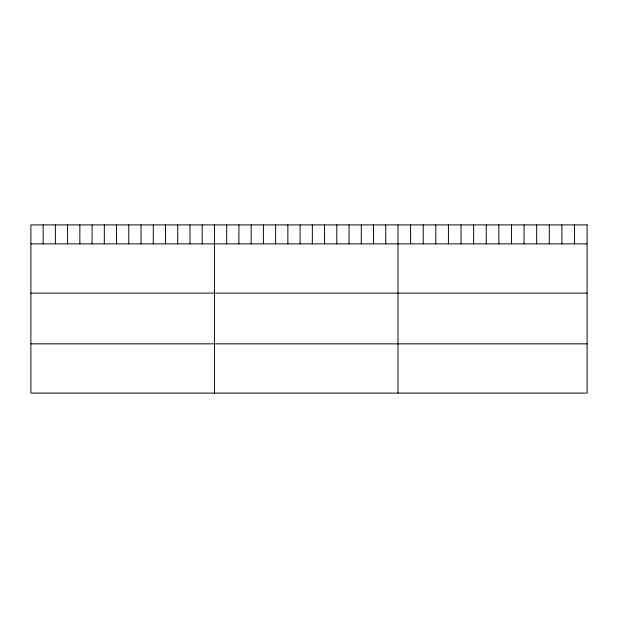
<?xml version="1.0" encoding="UTF-8"?>
<svg xmlns="http://www.w3.org/2000/svg" width="618" height="618" viewBox="0 0 618 618"><rect width="100%" height="100%" fill="white"/><g stroke="black" fill="none" stroke-linecap="round" stroke-linejoin="round"><path stroke-width="0.93" d="M30.9 243.871L587.1 243.871M30.9 293.11L587.1 293.11M30.9 343.847L587.1 343.847M574.493 224.906L574.493 243.871M561.886 224.906L561.886 243.871M549.278 224.906L549.278 243.871M536.671 224.906L536.671 243.871M524.064 224.906L524.064 243.871M511.457 224.906L511.457 243.871M498.85 224.906L498.85 243.871M486.242 224.906L486.242 243.871M473.635 224.906L473.635 243.871M461.028 224.906L461.028 243.871M448.421 224.906L448.421 243.871M435.814 224.906L435.814 243.871M423.206 224.906L423.206 243.871M410.599 224.906L410.599 243.871M397.992 224.906L397.992 393.094M385.756 224.906L385.756 243.871M373.519 224.906L373.519 243.871M361.283 224.906L361.283 243.871M349.046 224.906L349.046 243.871M336.81 224.906L336.81 243.871M324.574 224.906L324.574 243.871M312.337 224.906L312.337 243.871M300.101 224.906L300.101 243.871M287.864 224.906L287.864 243.871M275.628 224.906L275.628 243.871M263.392 224.906L263.392 243.871M251.155 224.906L251.155 243.871M238.919 224.906L238.919 243.871M226.682 224.906L226.682 243.871M214.446 224.906L214.446 393.094M202.21 224.906L202.21 243.871M189.973 224.906L189.973 243.871M177.737 224.906L177.737 243.871M165.5 224.906L165.5 243.871M153.264 224.906L153.264 243.871M141.028 224.906L141.028 243.871M128.791 224.906L128.791 243.871M116.555 224.906L116.555 243.871M104.318 224.906L104.318 243.871M92.082 224.906L92.082 243.871M79.846 224.906L79.846 243.871M67.609 224.906L67.609 243.871M55.373 224.906L55.373 243.871M43.136 224.906L43.136 243.871M587.1 224.906L30.9 224.906L30.9 393.094L587.1 393.094L587.1 224.906"/></g></svg>
